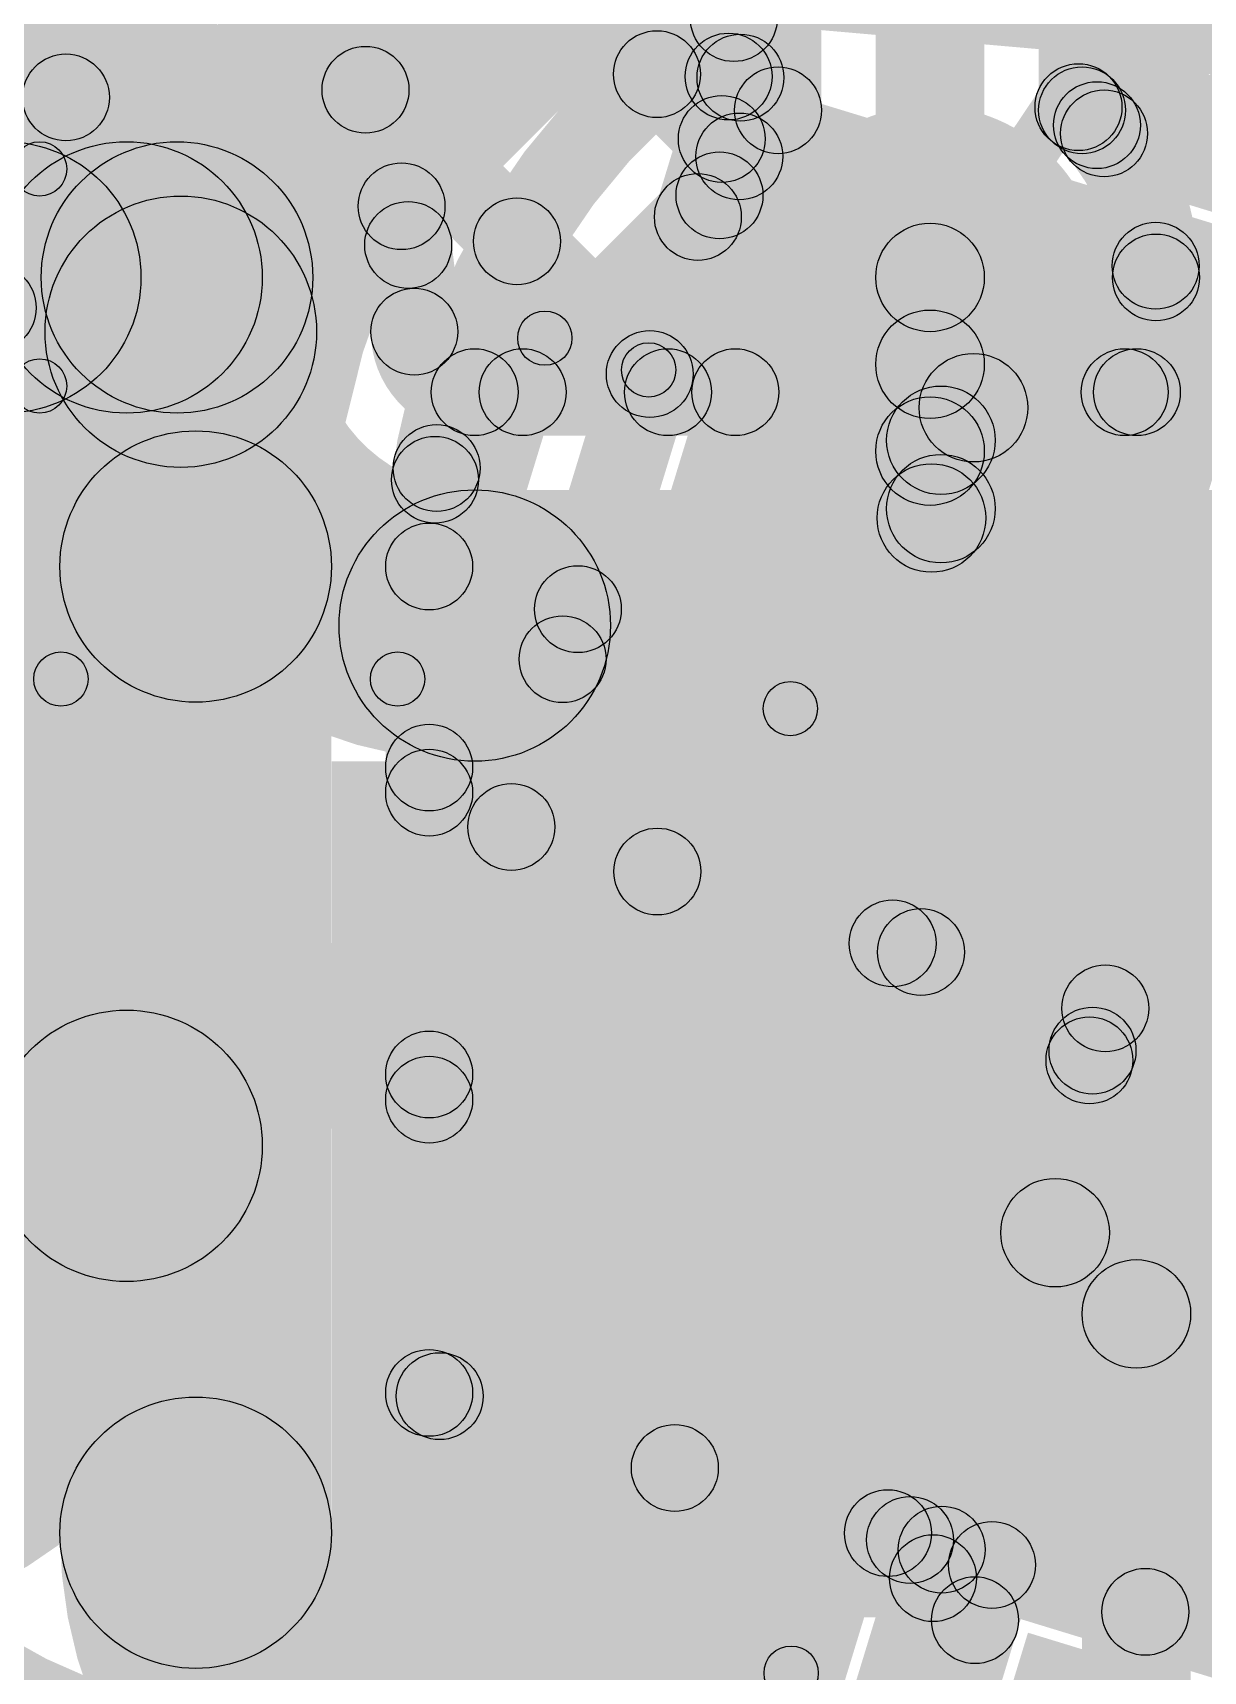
# Model space of a CAD drawing. Header units: millimetres. Extents: x -2.17 to 2.17, y -2.17 to 2.17.
# Drawn here: x 0.9554 to 1.0632, y -0.327 to -0.1761 of the extents above; entities that cross this region are included whole.
import ezdxf

# ---------------------------------------------------------------- set-up
doc = ezdxf.new("R2010")
doc.units = ezdxf.units.MM
doc.header["$MEASUREMENT"] = 0
for name, color, linetype in [('BottomLayer', 5, 'Continuous'), ('BottomOverlay', 54, 'Continuous'), ('BottomPaste', 16, 'Continuous'), ('BottomSolder', 6, 'Continuous'), ('Mechanical2', 216, 'Continuous'), ('TopLayer', 1, 'Continuous'), ('TopOverlay', 2, 'Continuous'), ('TopPaste', 8, 'Continuous'), ('TopSolder', 216, 'Continuous'), ('ViaHoleLayer', 16, 'Continuous')]:
    doc.layers.add(name, color=color, linetype=linetype)

# ---------------------------------------------------------------- blocks, each defined once
blk = doc.blocks.new('YS_SBZ9032C03R16_B_30')
at = {"layer": 'BottomLayer'}
blk.add_hatch(color=5, dxfattribs=at).paths.add_polyline_path([(0.10236, 0.03543), (0.2126, 0.03543), (0.2126, -0.03543), (0.10236, -0.03543)])
at = {"layer": 'BottomOverlay'}
h = blk.add_hatch(color=54, dxfattribs=at)
edge = h.paths.add_edge_path()
edge.add_arc((0.17427, 0.04458), 0.0025, 0, 360)
h = blk.add_hatch(color=54, dxfattribs=at)
edge = h.paths.add_edge_path()
edge.add_arc((0.17434, -0.04428), 0.0025, 0, 360)
h = blk.add_hatch(color=54, dxfattribs=at)
edge = h.paths.add_edge_path()
edge.add_arc((0.21052, -0.047), 0.0025, 0, 360)
blk.add_hatch(color=54, dxfattribs=at).paths.add_polyline_path([(0.24152, -0.0445), (0.24152, -0.0495), (0.21052, -0.0495), (0.21052, -0.0445)])
h = blk.add_hatch(color=54, dxfattribs=at)
edge = h.paths.add_edge_path()
edge.add_arc((0.24152, -0.047), 0.0025, 0, 360)
at = {"layer": 'BottomPaste'}
blk.add_hatch(color=16, dxfattribs=at).paths.add_polyline_path([(0.10236, 0.03543), (0.2126, 0.03543), (0.2126, -0.03543), (0.10236, -0.03543)])
at = {"layer": 'BottomSolder'}
blk.add_hatch(color=6, dxfattribs=at).paths.add_polyline_path([(0.09836, 0.03943), (0.2166, 0.03943), (0.2166, -0.03943), (0.09836, -0.03943)])
at = {"layer": 'BottomOverlay', "const_width": 0.005}
for points in [[(0.10264, 0.14772, -0.180194), (0.17427, 0.04458)], [(0.17434, -0.04428, -0.777083), (-0.17427, -0.04458)]]:
    blk.add_lwpolyline(points, format="xyb", dxfattribs=at)
at = {"layer": 'BottomOverlay'}
for centre in [(0.17427, 0.04458), (0.17434, -0.04428), (0.21052, -0.047), (0.24152, -0.047)]:
    blk.add_circle(centre, 0.0025, dxfattribs=at)
blk = doc.blocks.new('R___0201_B_72')
at = {"layer": 'BottomLayer'}
for points in [[(-0.01614, 0.00728), (-0.00551, 0.00728), (-0.00551, -0.00728), (-0.01614, -0.00728)], [(0.00551, 0.00728), (0.01614, 0.00728), (0.01614, -0.00728), (0.00551, -0.00728)]]:
    blk.add_hatch(color=5, dxfattribs=at).paths.add_polyline_path(points)
at = {"layer": 'BottomOverlay'}
h = blk.add_hatch(color=54, dxfattribs=at)
edge = h.paths.add_edge_path()
edge.add_arc((-0.019, 0.01), 0.0025, 0, 360)
h = blk.add_hatch(color=54, dxfattribs=at)
edge = h.paths.add_edge_path()
edge.add_arc((-0.019, 0.01), 0.0025, 0, 360)
for points in [[(-0.019, 0.0075), (-0.019, 0.0125), (0.019, 0.0125), (0.019, 0.0075)], [(-0.0165, -0.01), (-0.0215, -0.01), (-0.0215, 0.01), (-0.0165, 0.01)], [(0.0215, -0.01), (0.0165, -0.01), (0.0165, 0.01), (0.0215, 0.01)], [(-0.019, -0.0125), (-0.019, -0.0075), (0.019, -0.0075), (0.019, -0.0125)]]:
    blk.add_hatch(color=54, dxfattribs=at).paths.add_polyline_path(points)
h = blk.add_hatch(color=54, dxfattribs=at)
edge = h.paths.add_edge_path()
edge.add_arc((0.019, 0.01), 0.0025, 0, 360)
h = blk.add_hatch(color=54, dxfattribs=at)
edge = h.paths.add_edge_path()
edge.add_arc((0.019, 0.01), 0.0025, 0, 360)
h = blk.add_hatch(color=54, dxfattribs=at)
edge = h.paths.add_edge_path()
edge.add_arc((-0.019, -0.01), 0.0025, 0, 360)
h = blk.add_hatch(color=54, dxfattribs=at)
edge = h.paths.add_edge_path()
edge.add_arc((-0.019, -0.01), 0.0025, 0, 360)
h = blk.add_hatch(color=54, dxfattribs=at)
edge = h.paths.add_edge_path()
edge.add_arc((0.019, -0.01), 0.0025, 0, 360)
h = blk.add_hatch(color=54, dxfattribs=at)
edge = h.paths.add_edge_path()
edge.add_arc((0.019, -0.01), 0.0025, 0, 360)
at = {"layer": 'BottomPaste'}
for points in [[(-0.01614, 0.00728), (-0.00551, 0.00728), (-0.00551, -0.00728), (-0.01614, -0.00728)], [(0.00551, 0.00728), (0.01614, 0.00728), (0.01614, -0.00728), (0.00551, -0.00728)]]:
    blk.add_hatch(color=16, dxfattribs=at).paths.add_polyline_path(points)
at = {"layer": 'BottomSolder'}
for points in [[(-0.02014, 0.01128), (-0.00151, 0.01128), (-0.00151, -0.01128), (-0.02014, -0.01128)], [(0.00151, 0.01128), (0.02014, 0.01128), (0.02014, -0.01128), (0.00151, -0.01128)]]:
    blk.add_hatch(color=6, dxfattribs=at).paths.add_polyline_path(points)
at = {"layer": 'BottomOverlay'}
for centre in [(-0.019, 0.01), (-0.019, 0.01), (0.019, 0.01), (0.019, 0.01), (-0.019, -0.01), (-0.019, -0.01), (0.019, -0.01), (0.019, -0.01)]:
    blk.add_circle(centre, 0.0025, dxfattribs=at)
blk = doc.blocks.new('WS2812B_M____229')
at = {"layer": 'TopLayer'}
for points in [[(-0.09409, 0.05079), (-0.03504, 0.05079), (-0.03504, 0.01142), (-0.09409, 0.01142)], [(0.03504, 0.05079), (0.09409, 0.05079), (0.09409, 0.01142), (0.03504, 0.01142)]]:
    blk.add_hatch(color=1, dxfattribs=at).paths.add_polyline_path(points)
at = {"layer": 'TopOverlay'}
for points in [[(-0.07, 0.0675), (-0.07, 0.0725), (0.07, 0.0725), (0.07, 0.0675)], [(0.0675, 0.07), (0.0725, 0.07), (0.0725, 0.06), (0.0675, 0.06)]]:
    blk.add_hatch(color=2, dxfattribs=at).paths.add_polyline_path(points)
h = blk.add_hatch(color=2, dxfattribs=at)
edge = h.paths.add_edge_path()
edge.add_arc((0.07, 0.07), 0.0025, 0, 360)
h = blk.add_hatch(color=2, dxfattribs=at)
edge = h.paths.add_edge_path()
edge.add_arc((0.07, 0.07), 0.0025, 0, 360)
h = blk.add_hatch(color=2, dxfattribs=at)
edge = h.paths.add_edge_path()
edge.add_arc((0.07, 0.06), 0.0025, 0, 360)
at = {"layer": 'TopPaste'}
for points in [[(-0.09409, 0.05079), (-0.03504, 0.05079), (-0.03504, 0.01142), (-0.09409, 0.01142)], [(0.03504, 0.05079), (0.09409, 0.05079), (0.09409, 0.01142), (0.03504, 0.01142)]]:
    blk.add_hatch(color=8, dxfattribs=at).paths.add_polyline_path(points)
at = {"layer": 'TopSolder'}
for points in [[(-0.09809, 0.05479), (-0.03104, 0.05479), (-0.03104, 0.00742), (-0.09809, 0.00742)], [(0.03104, 0.05479), (0.09809, 0.05479), (0.09809, 0.00742), (0.03104, 0.00742)], [(-0.09809, -0.00742), (-0.03104, -0.00742), (-0.03104, -0.05479), (-0.09809, -0.05479)]]:
    blk.add_hatch(color=216, dxfattribs=at).paths.add_polyline_path(points)
at = {"layer": 'TopOverlay'}
for centre in [(0.07, 0.07), (0.07, 0.07), (0.07, 0.06)]:
    blk.add_circle(centre, 0.0025, dxfattribs=at)
blk = doc.blocks.new('WS2812B_M____230')
at = {"layer": 'TopSolder'}
blk.add_hatch(color=216, dxfattribs=at).paths.add_polyline_path([(-0.09809, 0.05479), (-0.03104, 0.05479), (-0.03104, 0.00742), (-0.09809, 0.00742)])

msp = doc.modelspace()

# ---------------------------------------------------------------- hatches: boundary and pattern name
at = {"layer": 'BottomLayer'}
for points in [[(1.05988, -0.21201), (1.05422, -0.20635), (1.14378, -0.11679), (1.14943, -0.12245)], [(1.05619, -0.1874), (1.05054, -0.18175), (1.11007, -0.12222), (1.11573, -0.12787)], [(0.98075, -0.15344), (0.9864, -0.14778), (1.02326, -0.18463), (1.0176, -0.19029)], [(0.99215, -0.19488), (0.9865, -0.18922), (1.01829, -0.15743), (1.02394, -0.16309)], [(1.04832, -0.16444), (1.05398, -0.15879), (1.08846, -0.19326), (1.0828, -0.19892)], [(1.028, -0.18321), (1.02, -0.18321), (1.02, -0.17061), (1.028, -0.17061)], [(1.043, -0.19861), (1.033, -0.19861), (1.033, -0.17061), (1.043, -0.17061)], [(1.056, -0.18321), (1.048, -0.18321), (1.048, -0.17061), (1.056, -0.17061)], [(0.98318, -0.18415), (0.98883, -0.17849), (1.01669, -0.20635), (1.01103, -0.21201)], [(0.95283, -0.21111), (0.95283, -0.18611), (0.964, -0.18611), (0.964, -0.21111)], [(0.964, -0.21111), (0.964, -0.18611), (0.96865, -0.18611), (0.96865, -0.21111)], [(1.00331, -0.21201), (0.99765, -0.20635), (1.01578, -0.18822), (1.02144, -0.19387)], [(1.05595, -0.20036), (1.06161, -0.1947), (1.07326, -0.20635), (1.0676, -0.21201)], [(0.9765, -0.27861), (0.9515, -0.27861), (0.9515, -0.19861), (0.9765, -0.19861)], [(0.99607, -0.21318), (0.99607, -0.20518), (1.02007, -0.20518), (1.02007, -0.21318)], [(1.05593, -0.21318), (1.05593, -0.20518), (1.07925, -0.20518), (1.07925, -0.21318)], [(0.99607, -0.24318), (0.99607, -0.21818), (1.07925, -0.21818), (1.07925, -0.24318)], [(1.04952, -0.29161), (1.04952, -0.28161), (1.14206, -0.28161), (1.14206, -0.29161)], [(1.062, -0.33761), (1.052, -0.33761), (1.052, -0.29409), (1.062, -0.29409)]]:
    msp.add_hatch(color=5, dxfattribs=at).paths.add_polyline_path(points)
h = msp.add_hatch(color=5, dxfattribs=at)
edge = h.paths.add_edge_path()
edge.add_arc((0.98601, -0.18132), 0.004, 0, 360)
h = msp.add_hatch(color=5, dxfattribs=at)
edge = h.paths.add_edge_path()
edge.add_arc((1.024, -0.18321), 0.004, 0, 360)
h = msp.add_hatch(color=5, dxfattribs=at)
edge = h.paths.add_edge_path()
edge.add_arc((1.024, -0.18321), 0.004, 0, 360)
h = msp.add_hatch(color=5, dxfattribs=at)
edge = h.paths.add_edge_path()
edge.add_arc((1.052, -0.18321), 0.004, 0, 360)
h = msp.add_hatch(color=5, dxfattribs=at)
edge = h.paths.add_edge_path()
edge.add_arc((1.052, -0.18321), 0.004, 0, 360)
h = msp.add_hatch(color=5, dxfattribs=at)
edge = h.paths.add_edge_path()
edge.add_arc((1.05337, -0.18458), 0.004, 0, 360)
h = msp.add_hatch(color=5, dxfattribs=at)
edge = h.paths.add_edge_path()
edge.add_arc((1.02043, -0.18746), 0.004, 0, 360)
h = msp.add_hatch(color=5, dxfattribs=at)
edge = h.paths.add_edge_path()
edge.add_arc((0.95283, -0.19861), 0.0125, 0, 360)
h = msp.add_hatch(color=5, dxfattribs=at)
edge = h.paths.add_edge_path()
edge.add_arc((0.964, -0.19861), 0.0125, 0, 360)
h = msp.add_hatch(color=5, dxfattribs=at)
edge = h.paths.add_edge_path()
edge.add_arc((0.964, -0.19861), 0.0125, 0, 360)
h = msp.add_hatch(color=5, dxfattribs=at)
edge = h.paths.add_edge_path()
edge.add_arc((0.964, -0.19861), 0.0125, 0, 360)
h = msp.add_hatch(color=5, dxfattribs=at)
edge = h.paths.add_edge_path()
edge.add_arc((0.96865, -0.19861), 0.0125, 0, 360)
h = msp.add_hatch(color=5, dxfattribs=at)
edge = h.paths.add_edge_path()
edge.add_arc((0.96865, -0.19861), 0.0125, 0, 360)
h = msp.add_hatch(color=5, dxfattribs=at)
edge = h.paths.add_edge_path()
edge.add_arc((0.96865, -0.19861), 0.0125, 0, 360)
h = msp.add_hatch(color=5, dxfattribs=at)
edge = h.paths.add_edge_path()
edge.add_arc((1.01861, -0.19105), 0.004, 0, 360)
h = msp.add_hatch(color=5, dxfattribs=at)
edge = h.paths.add_edge_path()
edge.add_arc((1.038, -0.19861), 0.01181, 0, 360)
h = msp.add_hatch(color=5, dxfattribs=at)
edge = h.paths.add_edge_path()
edge.add_arc((0.98933, -0.19205), 0.004, 0, 360)
h = msp.add_hatch(color=5, dxfattribs=at)
edge = h.paths.add_edge_path()
edge.add_arc((0.969, -0.20361), 0.0125, 0, 360)
h = msp.add_hatch(color=5, dxfattribs=at)
edge = h.paths.add_edge_path()
edge.add_arc((0.969, -0.20361), 0.0125, 0, 360)
h = msp.add_hatch(color=5, dxfattribs=at)
edge = h.paths.add_edge_path()
edge.add_arc((0.98994, -0.19562), 0.004, 0, 360)
h = msp.add_hatch(color=5, dxfattribs=at)
edge = h.paths.add_edge_path()
edge.add_arc((0.98994, -0.19562), 0.004, 0, 360)
h = msp.add_hatch(color=5, dxfattribs=at)
edge = h.paths.add_edge_path()
edge.add_arc((1.038, -0.19861), 0.005, 0, 360)
h = msp.add_hatch(color=5, dxfattribs=at)
edge = h.paths.add_edge_path()
edge.add_arc((1.05878, -0.19753), 0.004, 0, 360)
h = msp.add_hatch(color=5, dxfattribs=at)
edge = h.paths.add_edge_path()
edge.add_arc((1.05881, -0.19861), 0.004, 0, 360)
h = msp.add_hatch(color=5, dxfattribs=at)
edge = h.paths.add_edge_path()
edge.add_arc((1.05881, -0.19861), 0.004, 0, 360)
h = msp.add_hatch(color=5, dxfattribs=at)
edge = h.paths.add_edge_path()
edge.add_arc((0.9905, -0.20361), 0.004, 0, 360)
h = msp.add_hatch(color=5, dxfattribs=at)
edge = h.paths.add_edge_path()
edge.add_arc((0.9905, -0.20361), 0.004, 0, 360)
h = msp.add_hatch(color=5, dxfattribs=at)
edge = h.paths.add_edge_path()
edge.add_arc((0.99607, -0.20918), 0.004, 0, 360)
h = msp.add_hatch(color=5, dxfattribs=at)
edge = h.paths.add_edge_path()
edge.add_arc((0.99607, -0.20918), 0.004, 0, 360)
h = msp.add_hatch(color=5, dxfattribs=at)
edge = h.paths.add_edge_path()
edge.add_arc((1.00048, -0.20918), 0.004, 0, 360)
h = msp.add_hatch(color=5, dxfattribs=at)
edge = h.paths.add_edge_path()
edge.add_arc((1.01386, -0.20918), 0.004, 0, 360)
h = msp.add_hatch(color=5, dxfattribs=at)
edge = h.paths.add_edge_path()
edge.add_arc((1.02007, -0.20918), 0.004, 0, 360)
h = msp.add_hatch(color=5, dxfattribs=at)
edge = h.paths.add_edge_path()
edge.add_arc((1.02007, -0.20918), 0.004, 0, 360)
h = msp.add_hatch(color=5, dxfattribs=at)
edge = h.paths.add_edge_path()
edge.add_arc((1.05593, -0.20918), 0.004, 0, 360)
h = msp.add_hatch(color=5, dxfattribs=at)
edge = h.paths.add_edge_path()
edge.add_arc((1.05593, -0.20918), 0.004, 0, 360)
h = msp.add_hatch(color=5, dxfattribs=at)
edge = h.paths.add_edge_path()
edge.add_arc((1.05705, -0.20918), 0.004, 0, 360)
h = msp.add_hatch(color=5, dxfattribs=at)
edge = h.paths.add_edge_path()
edge.add_arc((0.99607, -0.23068), 0.0125, 0, 360)
h = msp.add_hatch(color=5, dxfattribs=at)
edge = h.paths.add_edge_path()
edge.add_arc((0.99607, -0.23068), 0.0125, 0, 360)
h = msp.add_hatch(color=5, dxfattribs=at)
edge = h.paths.add_edge_path()
edge.add_arc((0.964, -0.27861), 0.0125, 0, 360)
h = msp.add_hatch(color=5, dxfattribs=at)
edge = h.paths.add_edge_path()
edge.add_arc((0.964, -0.27861), 0.0125, 0, 360)
h = msp.add_hatch(color=5, dxfattribs=at)
edge = h.paths.add_edge_path()
edge.add_arc((1.04952, -0.28661), 0.005, 0, 360)
h = msp.add_hatch(color=5, dxfattribs=at)
edge = h.paths.add_edge_path()
edge.add_arc((1.04952, -0.28661), 0.005, 0, 360)
h = msp.add_hatch(color=5, dxfattribs=at)
edge = h.paths.add_edge_path()
edge.add_arc((1.057, -0.29409), 0.005, 0, 360)
h = msp.add_hatch(color=5, dxfattribs=at)
edge = h.paths.add_edge_path()
edge.add_arc((1.057, -0.29409), 0.005, 0, 360)
at = {"layer": 'BottomSolder'}
h = msp.add_hatch(color=6, dxfattribs=at)
edge = h.paths.add_edge_path()
edge.add_arc((1.038, -0.19861), 0.01581, 0, 360)
at = {"layer": 'TopLayer'}
for points in [[(0.90967, -0.13893), (0.91533, -0.13327), (0.96125, -0.1792), (0.95559, -0.18485)], [(1.02344, -0.18045), (1.01547, -0.17975), (1.01594, -0.17437), (1.02391, -0.17507)], [(1.01002, -0.18271), (1.01568, -0.17705), (1.02164, -0.18302), (1.01599, -0.18868)], [(1.00326, -0.2504), (0.99561, -0.24806), (1.01672, -0.17903), (1.02437, -0.18137)], [(1.05132, -0.18691), (1.05202, -0.17894), (1.07696, -0.18112), (1.07626, -0.18909)], [(1.05287, -0.18917), (1.0552, -0.18152), (1.07784, -0.18844), (1.0755, -0.19609)], [(0.99524, -0.22008), (0.98958, -0.21442), (1.01379, -0.19021), (1.01944, -0.19587)], [(0.99713, -0.19811), (1.00279, -0.19245), (1.01502, -0.20468), (1.00936, -0.21034)], [(1.043, -0.20661), (1.033, -0.20661), (1.033, -0.19861), (1.043, -0.19861)], [(1.03446, -0.21015), (1.04154, -0.20307), (1.04554, -0.20707), (1.03846, -0.21415)], [(1.04254, -0.21715), (1.03546, -0.21007), (1.03846, -0.20707), (1.04554, -0.21415)], [(1.04154, -0.21815), (1.03446, -0.21107), (1.03546, -0.21007), (1.04254, -0.21715)], [(0.98974, -0.219), (0.99539, -0.21334), (1.0084, -0.22634), (1.00274, -0.232)], [(1.044, -0.21991), (1.034, -0.21991), (1.034, -0.21361), (1.044, -0.21361)], [(1.04167, -0.22431), (1.0346, -0.21724), (1.03546, -0.21637), (1.04254, -0.22344)], [(0.98287, -0.31425), (0.95787, -0.31425), (0.95787, -0.22524), (0.98287, -0.22524)], [(0.99587, -0.30137), (0.98787, -0.30137), (0.98787, -0.22524), (0.99587, -0.22524)], [(0.9947, -0.2489), (0.98904, -0.24324), (1.00133, -0.23095), (1.00699, -0.23661)], [(0.98904, -0.24658), (0.9947, -0.24093), (1.07769, -0.32392), (1.07203, -0.32957)], [(0.99827, -0.25305), (1.00061, -0.2454), (1.05531, -0.26213), (1.05297, -0.26978)], [(0.9947, -0.27719), (0.98904, -0.27153), (1.01006, -0.25051), (1.01571, -0.25617)], [(0.99567, -0.3045), (0.99001, -0.29884), (1.03172, -0.25713), (1.03738, -0.26279)], [(1.03433, -0.26359), (1.03999, -0.25793), (1.10933, -0.32727), (1.10367, -0.33293)], [(1.05651, -0.2719), (1.04886, -0.26957), (1.05032, -0.26478), (1.05797, -0.26712)], [(1.01733, -0.31112), (1.01167, -0.30546), (1.05013, -0.26701), (1.05578, -0.27267)], [(1.05151, -0.27456), (1.05385, -0.26691), (1.10767, -0.28336), (1.10533, -0.29101)], [(0.98904, -0.27487), (0.9947, -0.26921), (1.03695, -0.31146), (1.03129, -0.31712)], [(1.03899, -0.31774), (1.03334, -0.31209), (1.07104, -0.27438), (1.0767, -0.28004)], [(1.06065, -0.32437), (1.055, -0.31871), (1.0927, -0.28101), (1.09836, -0.28666)], [(0.9907, -0.3052), (0.99304, -0.29755), (1.04024, -0.31198), (1.03791, -0.31963)], [(1.03129, -0.31712), (1.03695, -0.31146), (1.0411, -0.31561), (1.03544, -0.32127)], [(1.04253, -0.32104), (1.04487, -0.31339), (1.09973, -0.33017), (1.09739, -0.33782)], [(1.02613, -0.37183), (1.01848, -0.36949), (1.03525, -0.31464), (1.0429, -0.31697)], [(1.03248, -0.3676), (1.02483, -0.36526), (1.03987, -0.31605), (1.04752, -0.31839)], [(1.03544, -0.32127), (1.0411, -0.31561), (1.04497, -0.31948), (1.03931, -0.32514)]]:
    msp.add_hatch(color=1, dxfattribs=at).paths.add_polyline_path(points)
h = msp.add_hatch(color=1, dxfattribs=at)
edge = h.paths.add_edge_path()
edge.add_arc((1.01993, -0.17472), 0.004, 0, 360)
h = msp.add_hatch(color=1, dxfattribs=at)
edge = h.paths.add_edge_path()
edge.add_arc((1.01993, -0.17472), 0.004, 0, 360)
h = msp.add_hatch(color=1, dxfattribs=at)
edge = h.paths.add_edge_path()
edge.add_arc((1.01285, -0.17988), 0.004, 0, 360)
h = msp.add_hatch(color=1, dxfattribs=at)
edge = h.paths.add_edge_path()
edge.add_arc((1.01945, -0.1801), 0.004, 0, 360)
h = msp.add_hatch(color=1, dxfattribs=at)
edge = h.paths.add_edge_path()
edge.add_arc((1.02054, -0.1802), 0.004, 0, 360)
h = msp.add_hatch(color=1, dxfattribs=at)
edge = h.paths.add_edge_path()
edge.add_arc((0.95842, -0.18202), 0.004, 0, 360)
h = msp.add_hatch(color=1, dxfattribs=at)
edge = h.paths.add_edge_path()
edge.add_arc((1.05167, -0.18292), 0.004, 0, 360)
h = msp.add_hatch(color=1, dxfattribs=at)
edge = h.paths.add_edge_path()
edge.add_arc((1.05167, -0.18292), 0.004, 0, 360)
h = msp.add_hatch(color=1, dxfattribs=at)
edge = h.paths.add_edge_path()
edge.add_arc((1.01882, -0.18585), 0.004, 0, 360)
h = msp.add_hatch(color=1, dxfattribs=at)
edge = h.paths.add_edge_path()
edge.add_arc((1.05403, -0.18534), 0.004, 0, 360)
h = msp.add_hatch(color=1, dxfattribs=at)
edge = h.paths.add_edge_path()
edge.add_arc((1.05403, -0.18534), 0.004, 0, 360)
h = msp.add_hatch(color=1, dxfattribs=at)
edge = h.paths.add_edge_path()
edge.add_arc((1.038, -0.19861), 0.01181, 0, 360)
h = msp.add_hatch(color=1, dxfattribs=at)
edge = h.paths.add_edge_path()
edge.add_arc((1.01662, -0.19304), 0.004, 0, 360)
h = msp.add_hatch(color=1, dxfattribs=at)
edge = h.paths.add_edge_path()
edge.add_arc((0.99996, -0.19528), 0.004, 0, 360)
h = msp.add_hatch(color=1, dxfattribs=at)
edge = h.paths.add_edge_path()
edge.add_arc((1.038, -0.19861), 0.005, 0, 360)
h = msp.add_hatch(color=1, dxfattribs=at)
edge = h.paths.add_edge_path()
edge.add_arc((0.95168, -0.20141), 0.004, 0, 360)
h = msp.add_hatch(color=1, dxfattribs=at)
edge = h.paths.add_edge_path()
edge.add_arc((1.038, -0.20661), 0.005, 0, 360)
h = msp.add_hatch(color=1, dxfattribs=at)
edge = h.paths.add_edge_path()
edge.add_arc((1.038, -0.20661), 0.005, 0, 360)
h = msp.add_hatch(color=1, dxfattribs=at)
edge = h.paths.add_edge_path()
edge.add_arc((1.01219, -0.20751), 0.004, 0, 360)
h = msp.add_hatch(color=1, dxfattribs=at)
edge = h.paths.add_edge_path()
edge.add_arc((1.042, -0.21061), 0.005, 0, 360)
h = msp.add_hatch(color=1, dxfattribs=at)
edge = h.paths.add_edge_path()
edge.add_arc((1.042, -0.21061), 0.005, 0, 360)
h = msp.add_hatch(color=1, dxfattribs=at)
edge = h.paths.add_edge_path()
edge.add_arc((1.038, -0.21461), 0.005, 0, 360)
h = msp.add_hatch(color=1, dxfattribs=at)
edge = h.paths.add_edge_path()
edge.add_arc((1.039, -0.21361), 0.005, 0, 360)
h = msp.add_hatch(color=1, dxfattribs=at)
edge = h.paths.add_edge_path()
edge.add_arc((1.039, -0.21361), 0.005, 0, 360)
h = msp.add_hatch(color=1, dxfattribs=at)
edge = h.paths.add_edge_path()
edge.add_arc((1.039, -0.21361), 0.005, 0, 360)
h = msp.add_hatch(color=1, dxfattribs=at)
edge = h.paths.add_edge_path()
edge.add_arc((0.97037, -0.22524), 0.0125, 0, 360)
h = msp.add_hatch(color=1, dxfattribs=at)
edge = h.paths.add_edge_path()
edge.add_arc((0.97037, -0.22524), 0.0125, 0, 360)
h = msp.add_hatch(color=1, dxfattribs=at)
edge = h.paths.add_edge_path()
edge.add_arc((0.99256, -0.21617), 0.004, 0, 360)
h = msp.add_hatch(color=1, dxfattribs=at)
edge = h.paths.add_edge_path()
edge.add_arc((0.99241, -0.21725), 0.004, 0, 360)
h = msp.add_hatch(color=1, dxfattribs=at)
edge = h.paths.add_edge_path()
edge.add_arc((1.03813, -0.22077), 0.005, 0, 360)
h = msp.add_hatch(color=1, dxfattribs=at)
edge = h.paths.add_edge_path()
edge.add_arc((1.039, -0.21991), 0.005, 0, 360)
h = msp.add_hatch(color=1, dxfattribs=at)
edge = h.paths.add_edge_path()
edge.add_arc((1.039, -0.21991), 0.005, 0, 360)
h = msp.add_hatch(color=1, dxfattribs=at)
edge = h.paths.add_edge_path()
edge.add_arc((0.99187, -0.22524), 0.004, 0, 360)
h = msp.add_hatch(color=1, dxfattribs=at)
edge = h.paths.add_edge_path()
edge.add_arc((0.99187, -0.22524), 0.004, 0, 360)
h = msp.add_hatch(color=1, dxfattribs=at)
edge = h.paths.add_edge_path()
edge.add_arc((1.00557, -0.22917), 0.004, 0, 360)
h = msp.add_hatch(color=1, dxfattribs=at)
edge = h.paths.add_edge_path()
edge.add_arc((1.00416, -0.23378), 0.004, 0, 360)
h = msp.add_hatch(color=1, dxfattribs=at)
edge = h.paths.add_edge_path()
edge.add_arc((0.99187, -0.24376), 0.004, 0, 360)
h = msp.add_hatch(color=1, dxfattribs=at)
edge = h.paths.add_edge_path()
edge.add_arc((0.99187, -0.24607), 0.004, 0, 360)
h = msp.add_hatch(color=1, dxfattribs=at)
edge = h.paths.add_edge_path()
edge.add_arc((0.99944, -0.24923), 0.004, 0, 360)
h = msp.add_hatch(color=1, dxfattribs=at)
edge = h.paths.add_edge_path()
edge.add_arc((0.99944, -0.24923), 0.004, 0, 360)
h = msp.add_hatch(color=1, dxfattribs=at)
edge = h.paths.add_edge_path()
edge.add_arc((1.01289, -0.25334), 0.004, 0, 360)
h = msp.add_hatch(color=1, dxfattribs=at)
edge = h.paths.add_edge_path()
edge.add_arc((1.03455, -0.25996), 0.004, 0, 360)
h = msp.add_hatch(color=1, dxfattribs=at)
edge = h.paths.add_edge_path()
edge.add_arc((1.03716, -0.26076), 0.004, 0, 360)
h = msp.add_hatch(color=1, dxfattribs=at)
edge = h.paths.add_edge_path()
edge.add_arc((1.05414, -0.26595), 0.004, 0, 360)
h = msp.add_hatch(color=1, dxfattribs=at)
edge = h.paths.add_edge_path()
edge.add_arc((1.05414, -0.26595), 0.004, 0, 360)
h = msp.add_hatch(color=1, dxfattribs=at)
edge = h.paths.add_edge_path()
edge.add_arc((1.05268, -0.27074), 0.004, 0, 360)
h = msp.add_hatch(color=1, dxfattribs=at)
edge = h.paths.add_edge_path()
edge.add_arc((1.05268, -0.27074), 0.004, 0, 360)
h = msp.add_hatch(color=1, dxfattribs=at)
edge = h.paths.add_edge_path()
edge.add_arc((1.05296, -0.26984), 0.004, 0, 360)
h = msp.add_hatch(color=1, dxfattribs=at)
edge = h.paths.add_edge_path()
edge.add_arc((0.99187, -0.27204), 0.004, 0, 360)
h = msp.add_hatch(color=1, dxfattribs=at)
edge = h.paths.add_edge_path()
edge.add_arc((0.99187, -0.27436), 0.004, 0, 360)
h = msp.add_hatch(color=1, dxfattribs=at)
edge = h.paths.add_edge_path()
edge.add_arc((0.99187, -0.30137), 0.004, 0, 360)
h = msp.add_hatch(color=1, dxfattribs=at)
edge = h.paths.add_edge_path()
edge.add_arc((0.99187, -0.30137), 0.004, 0, 360)
h = msp.add_hatch(color=1, dxfattribs=at)
edge = h.paths.add_edge_path()
edge.add_arc((0.99284, -0.30167), 0.004, 0, 360)
h = msp.add_hatch(color=1, dxfattribs=at)
edge = h.paths.add_edge_path()
edge.add_arc((0.97037, -0.31425), 0.0125, 0, 360)
h = msp.add_hatch(color=1, dxfattribs=at)
edge = h.paths.add_edge_path()
edge.add_arc((0.97037, -0.31425), 0.0125, 0, 360)
h = msp.add_hatch(color=1, dxfattribs=at)
edge = h.paths.add_edge_path()
edge.add_arc((1.0145, -0.30829), 0.004, 0, 360)
h = msp.add_hatch(color=1, dxfattribs=at)
edge = h.paths.add_edge_path()
edge.add_arc((1.03412, -0.31429), 0.004, 0, 360)
h = msp.add_hatch(color=1, dxfattribs=at)
edge = h.paths.add_edge_path()
edge.add_arc((1.03412, -0.31429), 0.004, 0, 360)
h = msp.add_hatch(color=1, dxfattribs=at)
edge = h.paths.add_edge_path()
edge.add_arc((1.03616, -0.31492), 0.004, 0, 360)
h = msp.add_hatch(color=1, dxfattribs=at)
edge = h.paths.add_edge_path()
edge.add_arc((1.03908, -0.31581), 0.004, 0, 360)
h = msp.add_hatch(color=1, dxfattribs=at)
edge = h.paths.add_edge_path()
edge.add_arc((1.03908, -0.31581), 0.004, 0, 360)
h = msp.add_hatch(color=1, dxfattribs=at)
edge = h.paths.add_edge_path()
edge.add_arc((1.0437, -0.31722), 0.004, 0, 360)
h = msp.add_hatch(color=1, dxfattribs=at)
edge = h.paths.add_edge_path()
edge.add_arc((1.0437, -0.31722), 0.004, 0, 360)
h = msp.add_hatch(color=1, dxfattribs=at)
edge = h.paths.add_edge_path()
edge.add_arc((1.03827, -0.31844), 0.004, 0, 360)
h = msp.add_hatch(color=1, dxfattribs=at)
edge = h.paths.add_edge_path()
edge.add_arc((1.03827, -0.31844), 0.004, 0, 360)
h = msp.add_hatch(color=1, dxfattribs=at)
edge = h.paths.add_edge_path()
edge.add_arc((1.04214, -0.32231), 0.004, 0, 360)
h = msp.add_hatch(color=1, dxfattribs=at)
edge = h.paths.add_edge_path()
edge.add_arc((1.05783, -0.32154), 0.004, 0, 360)
at = {"layer": 'ViaHoleLayer'}
h = msp.add_hatch(color=16, dxfattribs=at)
edge = h.paths.add_edge_path()
edge.add_arc((1.038, -0.19861), 0.00591, 0, 360)

# ---------------------------------------------------------------- linework, layer by layer
at = {"layer": 'BottomLayer'}
for points, const_width in [([(0.933, -0.14611, -0.373966), (0.98994, -0.19562)], 0.008), ([(0.933, -0.16761, -0.373966), (0.96865, -0.19861)], 0.025), ([(1.02007, -0.20918, -0.355283), (1.024, -0.18321)], 0.008), ([(1.052, -0.18321, -0.211292), (1.05881, -0.19861)], 0.008), ([(0.96865, -0.19861, -0.034849), (0.969, -0.20361)], 0.025), ([(0.99607, -0.23068, -0.414214), (0.969, -0.20361)], 0.025), ([(0.98994, -0.19562, -0.034849), (0.9905, -0.20361)], 0.008), ([(1.05881, -0.19861, -0.133937), (1.05593, -0.20918)], 0.008), ([(0.99607, -0.20918, -0.414214), (0.9905, -0.20361)], 0.008), ([(0.964, -0.27861, -0.414214), (0.931, -0.31161)], 0.025), ([(1.04952, -0.28661, -0.414214), (1.057, -0.29409)], 0.01)]:
    msp.add_lwpolyline(points, format="xyb", dxfattribs=dict(at, const_width=const_width))
for centre, radius in [((0.98601, -0.18132), 0.004), ((1.024, -0.18321), 0.004), ((1.024, -0.18321), 0.004), ((1.052, -0.18321), 0.004), ((1.052, -0.18321), 0.004), ((1.05337, -0.18458), 0.004), ((1.02043, -0.18746), 0.004), ((0.95283, -0.19861), 0.0125), ((0.964, -0.19861), 0.0125), ((0.964, -0.19861), 0.0125), ((0.964, -0.19861), 0.0125), ((0.96865, -0.19861), 0.0125), ((0.96865, -0.19861), 0.0125), ((0.96865, -0.19861), 0.0125), ((1.01861, -0.19105), 0.004), ((0.98933, -0.19205), 0.004), ((0.969, -0.20361), 0.0125), ((0.969, -0.20361), 0.0125), ((0.98994, -0.19562), 0.004), ((0.98994, -0.19562), 0.004), ((1.038, -0.19861), 0.005), ((1.05878, -0.19753), 0.004), ((1.05881, -0.19861), 0.004), ((1.05881, -0.19861), 0.004), ((0.9905, -0.20361), 0.004), ((0.9905, -0.20361), 0.004), ((0.99607, -0.20918), 0.004), ((0.99607, -0.20918), 0.004), ((1.00048, -0.20918), 0.004), ((1.01386, -0.20918), 0.004), ((1.02007, -0.20918), 0.004), ((1.02007, -0.20918), 0.004), ((1.05593, -0.20918), 0.004), ((1.05593, -0.20918), 0.004), ((1.05705, -0.20918), 0.004), ((0.99607, -0.23068), 0.0125), ((0.99607, -0.23068), 0.0125), ((0.964, -0.27861), 0.0125), ((0.964, -0.27861), 0.0125), ((1.04952, -0.28661), 0.005), ((1.04952, -0.28661), 0.005), ((1.057, -0.29409), 0.005), ((1.057, -0.29409), 0.005)]:
    msp.add_circle(centre, radius, dxfattribs=at)
at = {"layer": 'Mechanical2', "const_width": 0.01}
for points in [[(2.16535, 0.001, 1), (-2.16535, 0.001, 1)], [(2.08135, -0.01, 1), (-2.04935, -0.01, 1)], [(1.84055, 0.001, 1), (-1.84055, 0.001, 1)], [(1.6437, 0.001, 1), (-1.6437, 0.001, 1)], [(1.50394, 0, 1), (-1.50394, 0, 1)], [(1.30709, 0.001, 1), (-1.30709, 0.001, 1)], [(1.17323, 0.001, 1), (-1.17323, 0.001, 1)], [(0.97638, 0.001, 1), (-0.97638, 0.001, 1)]]:
    msp.add_lwpolyline(points, format="xyb", close=True, dxfattribs=at)
at = {"layer": 'TopLayer'}
for points, const_width in [([(0.97037, -0.22524, -0.354688), (1.0347, -0.14596)], 0.025), ([(0.94888, -0.22384, -0.158527), (0.96931, -0.16381)], 0.008), ([(0.99187, -0.22524, -0.259029), (1.01993, -0.17472)], 0.008), ([(1.05167, -0.18292, -0.040731), (1.05403, -0.18534)], 0.008), ([(0.98165, -0.34426, -0.414214), (0.913, -0.27561)], 0.025), ([(1.00038, -0.34426, -0.414214), (0.97037, -0.31425)], 0.025)]:
    msp.add_lwpolyline(points, format="xyb", dxfattribs=dict(at, const_width=const_width))
for centre, radius in [((1.01993, -0.17472), 0.004), ((1.01993, -0.17472), 0.004), ((1.01285, -0.17988), 0.004), ((1.01945, -0.1801), 0.004), ((1.02054, -0.1802), 0.004), ((0.95842, -0.18202), 0.004), ((1.05167, -0.18292), 0.004), ((1.05167, -0.18292), 0.004), ((1.01882, -0.18585), 0.004), ((1.05403, -0.18534), 0.004), ((1.05403, -0.18534), 0.004), ((1.01662, -0.19304), 0.004), ((0.99996, -0.19528), 0.004), ((1.038, -0.19861), 0.005), ((0.95168, -0.20141), 0.004), ((1.038, -0.20661), 0.005), ((1.038, -0.20661), 0.005), ((1.01219, -0.20751), 0.004), ((1.042, -0.21061), 0.005), ((1.042, -0.21061), 0.005), ((1.038, -0.21461), 0.005), ((1.039, -0.21361), 0.005), ((1.039, -0.21361), 0.005), ((1.039, -0.21361), 0.005), ((0.97037, -0.22524), 0.0125), ((0.97037, -0.22524), 0.0125), ((0.99256, -0.21617), 0.004), ((0.99241, -0.21725), 0.004), ((1.03813, -0.22077), 0.005), ((1.039, -0.21991), 0.005), ((1.039, -0.21991), 0.005), ((0.99187, -0.22524), 0.004), ((0.99187, -0.22524), 0.004), ((1.00557, -0.22917), 0.004), ((1.00416, -0.23378), 0.004), ((0.99187, -0.24376), 0.004), ((0.99187, -0.24607), 0.004), ((0.99944, -0.24923), 0.004), ((0.99944, -0.24923), 0.004), ((1.01289, -0.25334), 0.004), ((1.03455, -0.25996), 0.004), ((1.03716, -0.26076), 0.004), ((1.05414, -0.26595), 0.004), ((1.05414, -0.26595), 0.004), ((1.05268, -0.27074), 0.004), ((1.05268, -0.27074), 0.004), ((1.05296, -0.26984), 0.004), ((0.99187, -0.27204), 0.004), ((0.99187, -0.27436), 0.004), ((0.99187, -0.30137), 0.004), ((0.99187, -0.30137), 0.004), ((0.99284, -0.30167), 0.004), ((0.97037, -0.31425), 0.0125), ((0.97037, -0.31425), 0.0125), ((1.0145, -0.30829), 0.004), ((1.03412, -0.31429), 0.004), ((1.03412, -0.31429), 0.004), ((1.03616, -0.31492), 0.004), ((1.03908, -0.31581), 0.004), ((1.03908, -0.31581), 0.004), ((1.0437, -0.31722), 0.004), ((1.0437, -0.31722), 0.004), ((1.03827, -0.31844), 0.004), ((1.03827, -0.31844), 0.004), ((1.04214, -0.32231), 0.004), ((1.05783, -0.32154), 0.004)]:
    msp.add_circle(centre, radius, dxfattribs=at)

# ---------------------------------------------------------------- block references
for name, p, rotation in [('WS2812B_M____230', (1.088, -0.08261), 85), ('YS_SBZ9032C03R16_B_30', (1.19948, -0.28261), 180), ('WS2812B_M____229', (1.049, -0.29161), 73), ('R___0201_B_72', (0.937, -0.19861), 360)]:
    msp.add_blockref(name, p, dxfattribs=dict(rotation=rotation))

doc.saveas('drawing.dxf')
